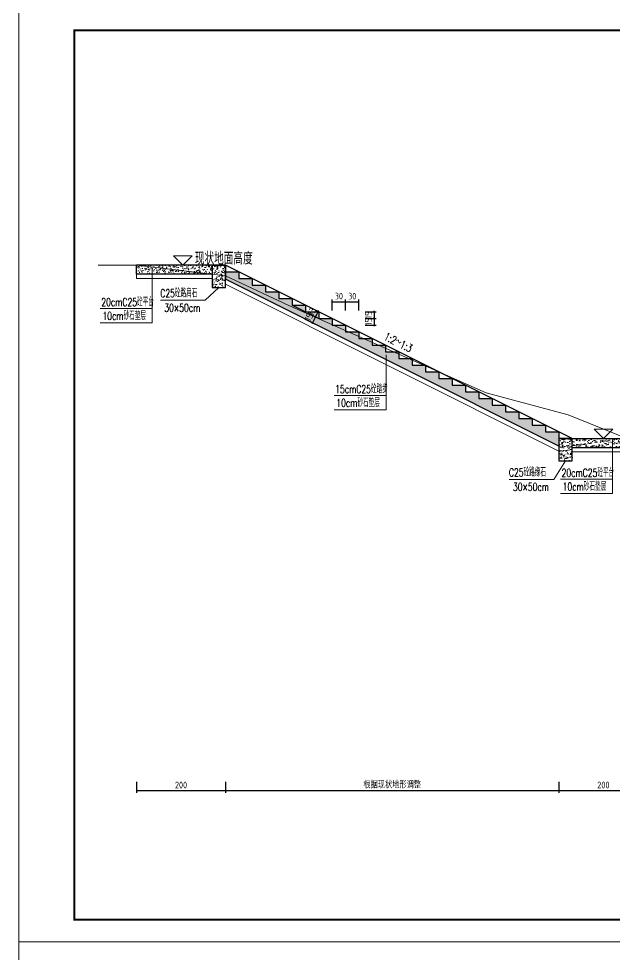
# Model space of a CAD drawing. Header units: inches. Extents: x 23 to 68, y 10 to 115.
# Drawn here: x 23.29 to 36.69, y 72.73 to 93.77 of the extents above; entities that cross this region are included whole.
import ezdxf

# ---------------------------------------------------------------- set-up
doc = ezdxf.new("R2010")
doc.units = ezdxf.units.IN
doc.header["$LTSCALE"] = 1000
doc.header["$MEASUREMENT"] = 0
doc.linetypes.add('X5', pattern=[3, 2, -1])
for name, color, linetype, lineweight in [('000细实线', 4, 'Continuous', 18), ('000虚线', 2, 'X5', 18), ('000轮廓', 6, 'Continuous', 30), ('00标注文字', 2, 'Continuous', 15), ('JZYS-01-文本层', 7, 'Continuous', 18), ('JZYS-4-细实线层2', 3, 'Continuous', 18), ('填充', 8, 'Continuous', 15)]:
    doc.layers.add(name, color=color, linetype=linetype, lineweight=lineweight)
for name, color, linetype in [('图框', 7, 'Continuous'), ('辅助', 7, 'Continuous'), ('钢筋标注', 7, 'Continuous')]:
    doc.layers.add(name, color=color, linetype=linetype)
doc.styles.get("Standard").update_dxf_attribs({"font": 'txt', "bigfont": 'gbcbig.shx'})
doc.styles.add('TSSD_Dimension', font='tssdeng.shx', dxfattribs={"width": 0.8, "bigfont": 'hztxt.shx'})
doc.dimstyles.new('TSSD_200_1_3.5', dxfattribs={"dimscale": 0.25, "dimtxt": 0.5, "dimasz": 0.25, "dimexe": 1, "dimexo": 2.5, "dimgap": 1, "dimtad": 1, "dimdec": 0, "dimlfac": 100, "dimzin": 0, "dimdsep": 46, "dimtxsty": 'TSSD_Dimension', "dimcen": 0, "dimdle": 1, "dimclrd": 3, "dimclre": 3, "dimclrt": 7, "dimadec": 1, "dimazin": 0, "dimtfac": 1, "dimtdec": 0, "dimtix": 1, "dimtmove": 2, "dimatfit": 3, "dimfxl": 5, "dimfxlon": 1, "dimtolj": 1, "dimtzin": 0, "dimarcsym": 0})
pattern_1 = [(50, (-636889.17598, -3367981.54734), (0.182184668996, -0.015939085539), [0.01905, -0.20955]), (355, (-636889.17598, -3367981.54734), (-0.035242825976, 0.191056642882), [0.01524, -0.16764]), (100.451, (-636889.1608, -3367981.54867), (0.146942501666, 0.17511668782), [0.01619, -0.17809]), (46.1842, (-636889.17598, -3367981.49654), (0.271079040892, -0.042042327933), [0.028575, -0.314325]), (96.6356, (-636889.1534, -3367981.50004), (0.237404234466, 0.24742555589), [0.024285, -0.267135]), (351.184, (-636889.17598, -3367981.49654), (0.237404605814, 0.24742511786), [0.02286, -0.25146]), (21, (-636889.15058, -3367981.50924), (0.1516148798354, -0.102265518517), [0.01905, -0.20955]), (326, (-636889.15058, -3367981.50924), (0.061802028348, 0.184187966122), [0.01524, -0.16764]), (71.4514, (-636889.13794, -3367981.51776), (0.21341649077, 0.081922857716), [0.01619, -0.17809]), (37.5, (-636889.17598, -3367981.54734), (0.0030886032506, 0.0845550388732), [0, -0.165608, 0, -0.17018, 0, -0.168275]), (7.5, (-636889.17598, -3367981.54734), (0.0668196625103, 0.100180574818), [0, -0.097028, 0, -0.161798, 0, -0.064135]), (327.5, (-636889.23262, -3367981.54734), (0.1355905951669, -0.0057287439927), [0, -0.0635, 0, -0.19812, 0, -0.26289]), (317.5, (-636889.25802, -3367981.54734), (0.148129181386, 0.0254264910333), [0, -0.08255, 0, -0.131572, 0, -0.18669])]

# ---------------------------------------------------------------- blocks, each defined once
blk = doc.blocks.new('*D8')
at = {"layer": 'Defpoints', "color": 0, "transparency": 16777216}
for p in [(35.442, 84.33), (37.442, 84.33), (37.442, 76.413)]:
    blk.add_point(p, dxfattribs=at)
at = {"layer": '辅助', "color": 3, "linetype": 'ByBlock', "lineweight": -2, "transparency": 16777216}
for p, q in [((35.442, 76.613), (35.442, 76.363)), ((37.442, 76.613), (37.442, 76.363))]:
    blk.add_line(p, q, dxfattribs=at)
at = {"layer": '辅助', "color": 3, "lineweight": -2, "transparency": 16777216}
blk.add_line((35.454, 76.413), (37.429, 76.413), dxfattribs=at)
at = {"layer": '辅助', "color": 3, "transparency": 16777216}
for points in [[(35.454, 76.415), (35.454, 76.411), (35.442, 76.413)], [(37.429, 76.415), (37.429, 76.411), (37.442, 76.413)]]:
    blk.add_solid(points, dxfattribs=at)
at = {"layer": '辅助', "color": 7, "transparency": 16777216, "insert": (36.442, 76.538), "char_height": 0.15, "attachment_point": 5, "style": 'TSSD_Dimension'}
blk.add_mtext('\\A1;200', dxfattribs=at)
blk = doc.blocks.new('*D12')
at = {"layer": 'Defpoints', "color": 0, "transparency": 16777216}
for p in [(27.942, 88.23), (35.442, 84.33), (35.442, 76.413)]:
    blk.add_point(p, dxfattribs=at)
at = {"layer": '辅助', "color": 3, "linetype": 'ByBlock', "lineweight": -2, "transparency": 16777216}
for p, q in [((27.942, 76.613), (27.942, 76.363)), ((35.442, 76.613), (35.442, 76.363))]:
    blk.add_line(p, q, dxfattribs=at)
at = {"layer": '辅助', "color": 3, "lineweight": -2, "transparency": 16777216}
blk.add_line((27.954, 76.413), (35.429, 76.413), dxfattribs=at)
at = {"layer": '辅助', "color": 3, "transparency": 16777216}
for points in [[(27.954, 76.415), (27.954, 76.411), (27.942, 76.413)], [(35.429, 76.415), (35.429, 76.411), (35.442, 76.413)]]:
    blk.add_solid(points, dxfattribs=at)
at = {"layer": '辅助', "color": 7, "transparency": 16777216, "insert": (31.692, 76.538), "char_height": 0.15, "attachment_point": 5, "style": 'TSSD_Dimension'}
blk.add_mtext('\\A1;根据现状地形调整', dxfattribs=at)
blk = doc.blocks.new('*D13')
at = {"layer": 'Defpoints', "color": 0, "transparency": 16777216}
for p in [(30.642, 87.407), (30.342, 86.88), (30.642, 86.88)]:
    blk.add_point(p, dxfattribs=at)
at = {"layer": '辅助', "color": 3, "linetype": 'ByBlock', "lineweight": -2, "transparency": 16777216}
for p, q in [((30.342, 87.207), (30.342, 87.457)), ((30.642, 87.207), (30.642, 87.457))]:
    blk.add_line(p, q, dxfattribs=at)
at = {"layer": '辅助', "color": 3, "lineweight": -2, "transparency": 16777216}
blk.add_line((30.354, 87.407), (30.629, 87.407), dxfattribs=at)
at = {"layer": '辅助', "color": 3, "transparency": 16777216}
for points in [[(30.354, 87.409), (30.354, 87.405), (30.342, 87.407)], [(30.629, 87.409), (30.629, 87.405), (30.642, 87.407)]]:
    blk.add_solid(points, dxfattribs=at)
at = {"layer": '辅助', "color": 7, "transparency": 16777216, "insert": (30.492, 87.532), "char_height": 0.15, "attachment_point": 5, "style": 'TSSD_Dimension'}
blk.add_mtext('\\A1;30', dxfattribs=at)
blk = doc.blocks.new('*D14')
at = {"layer": 'Defpoints', "color": 0, "transparency": 16777216}
for p in [(30.942, 87.407), (30.642, 86.88), (30.942, 86.73)]:
    blk.add_point(p, dxfattribs=at)
at = {"layer": '辅助', "color": 3, "linetype": 'ByBlock', "lineweight": -2, "transparency": 16777216}
for p, q in [((30.642, 87.207), (30.642, 87.457)), ((30.942, 87.207), (30.942, 87.457))]:
    blk.add_line(p, q, dxfattribs=at)
at = {"layer": '辅助', "color": 3, "lineweight": -2, "transparency": 16777216}
blk.add_line((30.654, 87.407), (30.929, 87.407), dxfattribs=at)
at = {"layer": '辅助', "color": 3, "transparency": 16777216}
for points in [[(30.654, 87.409), (30.654, 87.405), (30.642, 87.407)], [(30.929, 87.409), (30.929, 87.405), (30.942, 87.407)]]:
    blk.add_solid(points, dxfattribs=at)
at = {"layer": '辅助', "color": 7, "transparency": 16777216, "insert": (30.792, 87.532), "char_height": 0.15, "attachment_point": 5, "style": 'TSSD_Dimension'}
blk.add_mtext('\\A1;30', dxfattribs=at)
blk = doc.blocks.new('*D15')
at = {"layer": 'Defpoints', "color": 0, "transparency": 16777216}
for p in [(30.042, 87.18), (30.042, 87.03), (31.283, 87.03)]:
    blk.add_point(p, dxfattribs=at)
at = {"layer": '辅助', "color": 3, "linetype": 'ByBlock', "lineweight": -2, "transparency": 16777216}
for p, q in [((31.083, 87.18), (31.333, 87.18)), ((31.083, 87.03), (31.333, 87.03))]:
    blk.add_line(p, q, dxfattribs=at)
at = {"layer": '辅助', "color": 3, "lineweight": -2, "transparency": 16777216}
for p, q in [((31.283, 87.192), (31.283, 87.205)), ((31.283, 87.18), (31.283, 87.03)), ((31.283, 87.017), (31.283, 87.005))]:
    blk.add_line(p, q, dxfattribs=at)
at = {"layer": '辅助', "color": 3, "transparency": 16777216}
for points in [[(31.281, 87.192), (31.285, 87.192), (31.283, 87.18)], [(31.281, 87.017), (31.285, 87.017), (31.283, 87.03)]]:
    blk.add_solid(points, dxfattribs=at)
at = {"layer": '辅助', "color": 7, "transparency": 16777216, "insert": (31.158, 87.105), "char_height": 0.15, "attachment_point": 5, "rotation": 90, "style": 'TSSD_Dimension'}
blk.add_mtext('\\A1;15', dxfattribs=at)
blk = doc.blocks.new('*D16')
at = {"layer": 'Defpoints', "color": 0, "transparency": 16777216}
for p in [(30.042, 87.03), (30.492, 86.88), (31.283, 86.88)]:
    blk.add_point(p, dxfattribs=at)
at = {"layer": '辅助', "color": 3, "linetype": 'ByBlock', "lineweight": -2, "transparency": 16777216}
for p, q in [((31.083, 87.03), (31.333, 87.03)), ((31.083, 86.88), (31.333, 86.88))]:
    blk.add_line(p, q, dxfattribs=at)
at = {"layer": '辅助', "color": 3, "lineweight": -2, "transparency": 16777216}
for p, q in [((31.283, 87.042), (31.283, 87.055)), ((31.283, 87.03), (31.283, 86.88)), ((31.283, 86.867), (31.283, 86.855))]:
    blk.add_line(p, q, dxfattribs=at)
at = {"layer": '辅助', "color": 3, "transparency": 16777216}
for points in [[(31.281, 87.042), (31.285, 87.042), (31.283, 87.03)], [(31.281, 86.867), (31.285, 86.867), (31.283, 86.88)]]:
    blk.add_solid(points, dxfattribs=at)
at = {"layer": '辅助', "color": 7, "transparency": 16777216, "insert": (31.158, 86.955), "char_height": 0.15, "attachment_point": 5, "rotation": 90, "style": 'TSSD_Dimension'}
blk.add_mtext('\\A1;15', dxfattribs=at)
blk = doc.blocks.new('*D17')
at = {"layer": 'Defpoints', "color": 0, "transparency": 16777216}
for p in [(29.742, 87.33), (29.682, 87.21), (29.963, 87.069)]:
    blk.add_point(p, dxfattribs=at)
at = {"layer": '辅助', "color": 3, "linetype": 'ByBlock', "lineweight": -2, "transparency": 16777216}
for p, q in [((29.794, 87.154), (30.008, 87.046)), ((29.854, 87.274), (30.068, 87.166))]:
    blk.add_line(p, q, dxfattribs=at)
at = {"layer": '辅助', "color": 3, "lineweight": -2, "transparency": 16777216}
for p, q in [((30.023, 87.189), (29.963, 87.069)), ((30.029, 87.2), (30.035, 87.211)), ((29.958, 87.058), (29.952, 87.046))]:
    blk.add_line(p, q, dxfattribs=at)
at = {"layer": '辅助', "color": 3, "transparency": 16777216}
for points in [[(30.027, 87.201), (30.031, 87.199), (30.023, 87.189)], [(29.956, 87.059), (29.96, 87.057), (29.963, 87.069)]]:
    blk.add_solid(points, dxfattribs=at)
at = {"layer": '辅助', "color": 7, "transparency": 16777216, "insert": (29.882, 87.185), "char_height": 0.15, "attachment_point": 5, "rotation": 63.4349, "style": 'TSSD_Dimension'}
blk.add_mtext('\\A1;13', dxfattribs=at)
blk = doc.blocks.new('*D18')
at = {"layer": 'Defpoints', "color": 0, "transparency": 16777216}
for p in [(27.942, 87.912), (29.682, 87.21), (29.896, 86.935)]:
    blk.add_point(p, dxfattribs=at)
at = {"layer": '辅助', "color": 3, "linetype": 'ByBlock', "lineweight": -2, "transparency": 16777216}
for p, q in [((29.794, 87.154), (30.008, 87.046)), ((29.717, 87.024), (29.941, 86.912))]:
    blk.add_line(p, q, dxfattribs=at)
at = {"layer": '辅助', "color": 3, "lineweight": -2, "transparency": 16777216}
for p, q in [((29.891, 86.923), (29.885, 86.912)), ((29.963, 87.069), (29.896, 86.935)), ((29.969, 87.08), (29.975, 87.091))]:
    blk.add_line(p, q, dxfattribs=at)
at = {"layer": '辅助', "color": 3, "transparency": 16777216}
for points in [[(29.889, 86.924), (29.893, 86.923), (29.896, 86.935)], [(29.967, 87.081), (29.971, 87.079), (29.963, 87.069)]]:
    blk.add_solid(points, dxfattribs=at)
at = {"layer": '辅助', "color": 7, "transparency": 16777216, "insert": (29.818, 87.058), "char_height": 0.15, "attachment_point": 5, "rotation": 63.4349, "style": 'TSSD_Dimension'}
blk.add_mtext('\\A1;15', dxfattribs=at)
blk = doc.blocks.new('*D19')
at = {"layer": 'Defpoints', "color": 0, "transparency": 16777216}
for p in [(25.942, 88.23), (27.942, 88.23), (27.942, 76.413)]:
    blk.add_point(p, dxfattribs=at)
at = {"layer": '辅助', "color": 3, "linetype": 'ByBlock', "lineweight": -2, "transparency": 16777216}
for p, q in [((25.942, 76.613), (25.942, 76.363)), ((27.942, 76.613), (27.942, 76.363))]:
    blk.add_line(p, q, dxfattribs=at)
at = {"layer": '辅助', "color": 3, "lineweight": -2, "transparency": 16777216}
blk.add_line((25.954, 76.413), (27.929, 76.413), dxfattribs=at)
at = {"layer": '辅助', "color": 3, "transparency": 16777216}
for points in [[(25.954, 76.415), (25.954, 76.411), (25.942, 76.413)], [(27.929, 76.415), (27.929, 76.411), (27.942, 76.413)]]:
    blk.add_solid(points, dxfattribs=at)
at = {"layer": '辅助', "color": 7, "transparency": 16777216, "insert": (26.942, 76.538), "char_height": 0.15, "attachment_point": 5, "style": 'TSSD_Dimension'}
blk.add_mtext('\\A1;200', dxfattribs=at)

msp = doc.modelspace()

# ---------------------------------------------------------------- hatches: boundary and pattern name
at = {"layer": '填充'}
h = msp.add_hatch(dxfattribs=at)
h.set_pattern_fill('三角、点混合（混凝土）', color=256, scale=0.001, style=0)
h.set_pattern_definition(pattern_1)
h.paths.add_polyline_path([(27.642, 88.23), (25.942, 88.23), (25.942, 88.03), (27.642, 88.03)])
h = msp.add_hatch(dxfattribs=at)
h.set_pattern_fill('三角、点混合（混凝土）', color=256, scale=0.001, style=0)
h.set_pattern_definition(pattern_1)
h.paths.add_polyline_path([(27.942, 88.23), (27.642, 88.23), (27.642, 87.73), (27.942, 87.73)])
h = msp.add_hatch(dxfattribs=at)
h.set_pattern_fill('三角、点混合（混凝土）', color=256, scale=0.001, style=0)
h.set_pattern_definition(pattern_1)
h.paths.add_polyline_path([(33.642, 85.38), (33.342, 85.38), (33.342, 85.53), (33.042, 85.53), (33.042, 85.68), (32.742, 85.68), (32.742, 85.83), (32.442, 85.83), (32.442, 85.98), (32.142, 85.98), (32.142, 86.13), (31.842, 86.13), (31.842, 86.28), (31.542, 86.28), (31.542, 86.43), (31.242, 86.43), (31.242, 86.58), (30.942, 86.58), (30.942, 86.73), (30.642, 86.73), (30.642, 86.88), (30.342, 86.88), (30.342, 87.03), (30.042, 87.03), (30.042, 87.18), (29.742, 87.18), (29.742, 87.33), (29.442, 87.33), (29.442, 87.48), (29.142, 87.48), (29.142, 87.63), (28.842, 87.63), (28.842, 87.78), (28.542, 87.78), (28.542, 87.93), (28.242, 87.93), (28.242, 88.08), (27.942, 88.08), (27.942, 87.912), (35.442, 84.162), (35.442, 84.33), (35.442, 84.48), (35.142, 84.48), (35.142, 84.63), (34.842, 84.63), (34.842, 84.78), (34.542, 84.78), (34.542, 84.93), (34.242, 84.93), (34.242, 85.08), (33.942, 85.08), (33.942, 85.23), (33.642, 85.23)])
h = msp.add_hatch(dxfattribs=at)
h.set_pattern_fill('三角、点混合（混凝土）', color=256, scale=0.001, style=0)
h.set_pattern_definition(pattern_1)
h.paths.add_polyline_path([(35.742, 84.33), (35.442, 84.33), (35.442, 83.83), (35.742, 83.83)])
h = msp.add_hatch(dxfattribs=at)
h.set_pattern_fill('三角、点混合（混凝土）', color=256, scale=0.001, style=0)
h.set_pattern_definition(pattern_1)
h.paths.add_polyline_path([(37.142, 84.33), (35.742, 84.33), (35.742, 84.13), (37.142, 84.13)])

# ---------------------------------------------------------------- linework, layer by layer
at = {"linetype": 'Continuous', "lineweight": 18, "const_width": 0.05}
msp.add_lwpolyline([(24.541, 93.51), (67.341, 93.51), (67.341, 73.51), (24.541, 73.51)], close=True, dxfattribs=at)
at = {"layer": '000细实线', "color": 4, "ltscale": 10, "flags": 128}
for points in [[(25.942, 88.23), (25.075, 88.23)], [(25.942, 88.03), (25.942, 87.93)], [(27.642, 87.93), (25.942, 87.93)], [(35.442, 84.05), (27.942, 87.8)], [(35.742, 84.03), (37.142, 84.03)]]:
    msp.add_lwpolyline(points, dxfattribs=at)
at = {"layer": '000虚线', "ltscale": 0.2}
msp.add_lwpolyline([(25.942, 88.23), (27.942, 87.991), (29.369, 87.319), (33.808, 85.358), (35.649, 84.865), (40.869, 82.751), (47.618, 79.459), (49.972, 78.074), (51.532, 77.523), (54.02, 77.33), (58.861, 77.33)], dxfattribs=at)
at = {"layer": '000轮廓', "linetype": 'Continuous', "flags": 128}
for points in [[(27.942, 88.23), (25.942, 88.23)], [(25.942, 88.03), (25.942, 88.23)], [(27.642, 88.23), (27.942, 88.23), (27.942, 88.08), (28.242, 88.08), (28.242, 87.93), (28.542, 87.93)], [(27.642, 88.23), (27.642, 87.73), (27.942, 87.73), (27.942, 88.23), (27.642, 88.23)], [(27.942, 88.23), (27.942, 88.03)], [(35.742, 84.33), (27.942, 88.23)], [(27.642, 88.03), (25.942, 88.03)], [(27.942, 88.08), (27.942, 87.912)], [(35.442, 84.162), (27.942, 87.912)], [(28.542, 87.93), (28.542, 87.78), (28.842, 87.78), (28.842, 87.63), (29.142, 87.63), (29.142, 87.48), (29.442, 87.48)], [(29.442, 87.48), (29.442, 87.33), (29.742, 87.33), (29.742, 87.18), (30.042, 87.18), (30.042, 87.03), (30.342, 87.03)], [(30.342, 87.03), (30.342, 86.88), (30.642, 86.88), (30.642, 86.73), (30.942, 86.73), (30.942, 86.58), (31.242, 86.58)], [(31.242, 86.58), (31.242, 86.43), (31.542, 86.43), (31.542, 86.28), (31.842, 86.28), (31.842, 86.13), (32.142, 86.13)], [(32.142, 86.13), (32.142, 85.98), (32.442, 85.98), (32.442, 85.83), (32.742, 85.83), (32.742, 85.68), (33.042, 85.68)], [(33.042, 85.68), (33.042, 85.53), (33.342, 85.53), (33.342, 85.38), (33.642, 85.38), (33.642, 85.23), (33.942, 85.23)], [(33.942, 85.23), (33.942, 85.08), (34.242, 85.08), (34.242, 84.93), (34.542, 84.93), (34.542, 84.78), (34.842, 84.78)], [(34.842, 84.78), (34.842, 84.63), (35.142, 84.63), (35.142, 84.48), (35.442, 84.48), (35.442, 84.33), (35.742, 84.33)], [(35.442, 84.33), (35.442, 83.83), (35.742, 83.83), (35.742, 84.33), (35.442, 84.33)], [(35.742, 84.33), (37.142, 84.33)], [(35.742, 84.13), (37.142, 84.13)]]:
    msp.add_lwpolyline(points, dxfattribs=at)
at = {"layer": '00标注文字', "lineweight": 0}
for p, q in [((26.295, 86.931), (26.295, 88.169)), ((26.295, 87.252), (25.126, 87.252)), ((26.295, 86.931), (25.126, 86.931)), ((31.555, 84.975), (31.555, 86.213)), ((31.555, 85.297), (30.386, 85.297)), ((31.555, 84.975), (30.386, 84.975)), ((36.647, 83.092), (36.647, 84.33)), ((36.647, 83.413), (35.478, 83.413)), ((36.647, 83.092), (35.478, 83.092))]:
    msp.add_line(p, q, dxfattribs=at)
for points in [[(26.483, 87.44), (27.484, 87.44), (26.483, 87.44), (27.484, 87.44), (27.792, 87.73)], [(34.325, 83.411), (35.325, 83.411), (34.325, 83.411), (35.325, 83.411), (35.592, 83.83)]]:
    msp.add_lwpolyline(points, dxfattribs=at)
at = {"layer": 'JZYS-4-细实线层2', "flags": 128}
for points in [[(26.771, 88.441), (27.193, 88.441), (26.982, 88.23)], [(36.231, 84.541), (36.653, 84.541), (36.442, 84.33)]]:
    msp.add_lwpolyline(points, close=True, dxfattribs=at)
at = {"layer": '图框', "color": 7, "linetype": 'Continuous', "lineweight": 18, "flags": 128}
for points in [[(23.291, 94.01), (67.841, 94.01), (67.841, 73.01), (23.291, 73.01)], [(23.291, 73.01), (60.416, 73.01), (60.416, 52.01), (23.291, 52.01)]]:
    msp.add_lwpolyline(points, close=True, dxfattribs=at)
at = {"layer": '钢筋标注', "color": 3, "flags": 128}
msp.add_lwpolyline([(29.442, 87.33), (29.742, 87.18)], dxfattribs=at)

# ---------------------------------------------------------------- texts
at = {"layer": '00标注文字', "lineweight": 0, "width": 0.7}
for s, p in [('C25砼路肩石', (26.475, 87.506)), ('20cmC25砼平台', (25.149, 87.308)), ('30×50cm', (26.565, 87.181)), ('10cm砂石垫层', (25.174, 86.998)), ('15cmC25砼踏步', (30.409, 85.352)), ('10cm砂石垫层', (30.434, 85.042)), ('C25砼路缘石', (34.317, 83.478)), ('20cmC25砼平台', (35.501, 83.469)), ('30×50cm', (34.407, 83.153)), ('10cm砂石垫层', (35.526, 83.158))]:
    msp.add_text(s, height=0.18, dxfattribs=at).set_placement(p)
msp.add_text('1:2～1:3', height=0.18, rotation=333.4349, dxfattribs=at).set_placement((31.49, 86.562))
at = {"layer": 'JZYS-01-文本层', "style": 'TSSD_Dimension', "width": 0.7}
msp.add_text('现状地面高度', height=0.2812, dxfattribs=at).set_placement((27.254, 88.242))

# ---------------------------------------------------------------- dimensions: what is measured, and where the dimension line sits
at = {"layer": '辅助'}
for base, p1, p2, picture, middle in [((27.942, 76.413), (25.942, 88.23), (27.942, 88.23), '*D19', (26.942, 76.538)), ((30.642, 87.407), (30.342, 86.88), (30.642, 86.88), '*D13', (30.492, 87.532)), ((30.942, 87.407), (30.642, 86.88), (30.942, 86.73), '*D14', (30.792, 87.532)), ((37.442, 76.413), (35.442, 84.33), (37.442, 84.33), '*D8', (36.442, 76.538))]:
    dim = msp.add_linear_dim(base=base, p1=p1, p2=p2, dimstyle='TSSD_200_1_3.5', override={"dimscale": 0.05, "dimtxt": 3, "dimfxl": 4}, dxfattribs=at)
    dim.commit()
    dim.dimension.update_dxf_attribs({"geometry": picture, "text_midpoint": middle})
dim = msp.add_linear_dim(base=(35.442, 76.413), p1=(27.942, 88.23), p2=(35.442, 84.33), text='根据现状地形调整', dimstyle='TSSD_200_1_3.5', override={"dimscale": 0.05, "dimtxt": 3, "dimfxl": 4}, dxfattribs=at)
dim.commit()
dim.dimension.update_dxf_attribs({"geometry": '*D12', "text_midpoint": (31.692, 76.538)})
for base, p1, p2, angle, picture, middle in [((29.896, 86.935), (29.682, 87.21), (27.942, 87.912), 63.4349, '*D18', (29.818, 87.058)), ((31.283, 87.03), (30.042, 87.18), (30.042, 87.03), 90, '*D15', (31.158, 87.105)), ((31.283, 86.88), (30.042, 87.03), (30.492, 86.88), 90, '*D16', (31.158, 86.955))]:
    dim = msp.add_linear_dim(base=base, p1=p1, p2=p2, angle=angle, dimstyle='TSSD_200_1_3.5', override={"dimscale": 0.05, "dimtxt": 3, "dimfxl": 4}, dxfattribs=at)
    dim.commit()
    dim.dimension.update_dxf_attribs({"geometry": picture, "text_midpoint": middle})
dim = msp.add_aligned_dim(p1=(29.742, 87.33), p2=(29.682, 87.21), distance=0.315, dimstyle='TSSD_200_1_3.5', override={"dimscale": 0.05, "dimtxt": 3, "dimfxl": 4}, dxfattribs=at)
dim.commit()
dim.dimension.update_dxf_attribs({"geometry": '*D17', "text_midpoint": (29.882, 87.185)})

doc.saveas('drawing.dxf')
